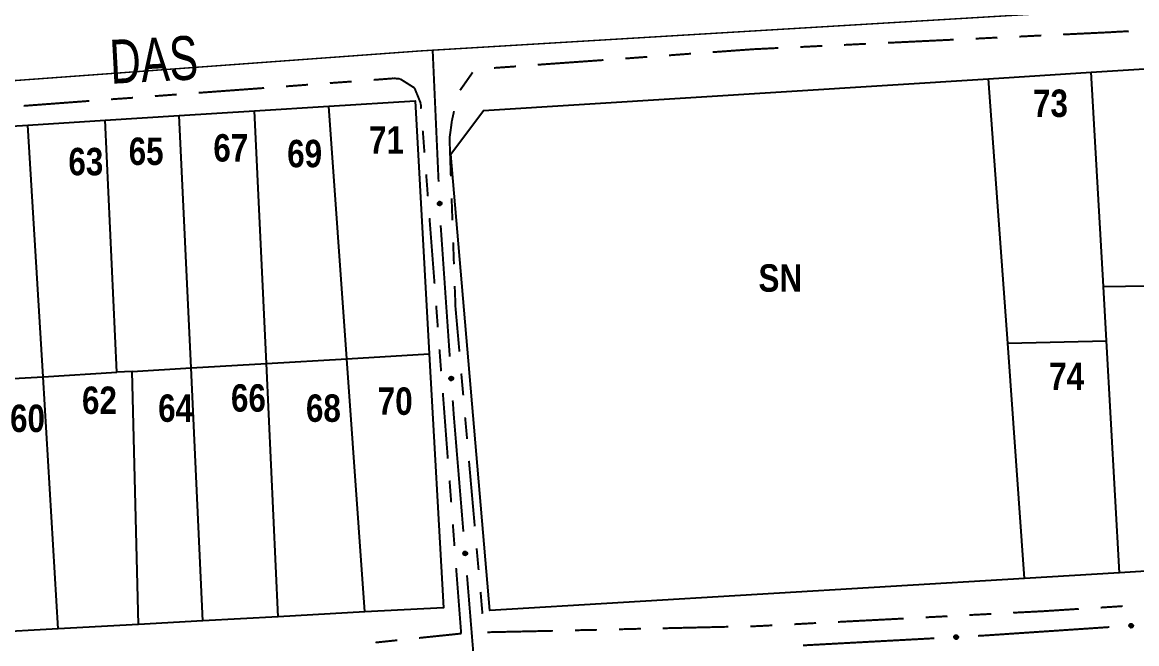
# Model space of a CAD drawing. Extents: x 204834 to 208707, y 4853033 to 4855981.
# Drawn here: x 205599.6 to 205701.3, y 4855015.9 to 4855072.6 of the extents above; entities that cross this region are included whole.
import ezdxf
from ezdxf.enums import TextEntityAlignment as Align

# ---------------------------------------------------------------- set-up
doc = ezdxf.new("R2010")
doc.units = 0
doc.header["$LTSCALE"] = 1.5
doc.header["$MEASUREMENT"] = 0
doc.linetypes.add('PHANTOMX2', pattern=[5, 2.5, -0.5, 0.5, -0.5, 0.5, -0.5])
for name, color, linetype in [('CD-MALHA-LOTES', 40, 'CONTINUOUS'), ('LM-LIM-SETOR-FISCAL', 7, 'CONTINUOUS'), ('RU-QUADRAS', 6, 'CONTINUOUS'), ('SV-EIXO-RUA-N-PAV', 6, 'CONTINUOUS'), ('SV-RUA-NAO-PAV-S-GUIA-C-GUIA', 7, 'PHANTOMX2'), ('SV-TXT-RUA-N-PAV-S-GUIA-C-GUIA', 7, 'CONTINUOUS'), ('Th_NmrPort', 7, 'CONTINUOUS')]:
    doc.layers.add(name, color=color, linetype=linetype)
doc.styles.add('3188-25-2D_TXTB$0$ARIAL', font='ARIAL.TTF')
doc.styles.get("Standard").update_dxf_attribs({"font": 'swisscbo.ttf'})
doc.linetypes.add('Limite', pattern='A,20,-3,[130,ltypeshp.shx,S=6.35,R=0,X=0,Y=0],-3,20', length=46)

msp = doc.modelspace()

# ---------------------------------------------------------------- linework, layer by layer
at = {"layer": 'CD-MALHA-LOTES', "linetype": 'Continuous', "flags": 128}
for points in [[(205697.13, 4855068.06), (205708.75, 4855068.79)], [(205687.76, 4855067.47), (205697.13, 4855068.06)], [(205698.23, 4855048.5), (205697.13, 4855068.06)], [(205638.71, 4855060.58), (205641.7, 4855064.56), (205687.76, 4855067.47)], [(205689.5, 4855043.36), (205687.76, 4855067.47)], [(205627.57, 4855064.96), (205635.45, 4855065.45)], [(205635.45, 4855065.45), (205636.73, 4855042.37)], [(205613.92, 4855064.1), (205620.8, 4855064.53)], [(205620.8, 4855064.53), (205627.57, 4855064.96)], [(205621.88, 4855041.5), (205620.8, 4855064.53)], [(205629.21, 4855041.93), (205627.57, 4855064.96)], [(205600.13, 4855063.24), (205607.17, 4855063.68)], [(205607.17, 4855063.68), (205613.92, 4855064.1)], [(205608.23, 4855040.69), (205607.17, 4855063.68)], [(205615.01, 4855041.09), (205613.92, 4855064.1)], [(205593.58, 4855062.83), (205600.13, 4855063.24)], [(205601.51, 4855040.29), (205600.13, 4855063.24)], [(205642.27, 4855018.95), (205638.71, 4855060.58)], [(205698.23, 4855048.5), (205708.35, 4855048.67)], [(205698.51, 4855043.55), (205698.23, 4855048.5)], [(205689.5, 4855043.36), (205698.51, 4855043.55)], [(205691.04, 4855021.89), (205689.5, 4855043.36)], [(205699.7, 4855022.41), (205698.51, 4855043.55)], [(205629.21, 4855041.93), (205636.73, 4855042.37)], [(205636.73, 4855042.37), (205638.03, 4855019.22)], [(205609.65, 4855040.77), (205615.01, 4855041.09)], [(205615.01, 4855041.09), (205621.88, 4855041.5)], [(205616.09, 4855018.01), (205615.01, 4855041.09)], [(205621.88, 4855041.5), (205629.21, 4855041.93)], [(205622.97, 4855018.39), (205621.88, 4855041.5)], [(205630.85, 4855018.83), (205629.21, 4855041.93)], [(205594.95, 4855039.91), (205601.51, 4855040.29)], [(205601.51, 4855040.29), (205608.23, 4855040.69)], [(205602.89, 4855017.28), (205601.51, 4855040.29)], [(205609.65, 4855040.77), (205608.23, 4855040.69)], [(205610.21, 4855017.69), (205609.65, 4855040.77)], [(205708.96, 4855022.97), (205699.7, 4855022.41)], [(205691.04, 4855021.89), (205642.27, 4855018.95)], [(205699.7, 4855022.41), (205691.04, 4855021.89)], [(205630.85, 4855018.83), (205622.97, 4855018.39)], [(205638.03, 4855019.22), (205630.85, 4855018.83)], [(205610.21, 4855017.69), (205602.89, 4855017.28)], [(205616.09, 4855018.01), (205610.21, 4855017.69)], [(205622.97, 4855018.39), (205616.09, 4855018.01)], [(205602.89, 4855017.28), (205596.32, 4855016.92)]]:
    msp.add_lwpolyline(points, dxfattribs=at)
at = {"layer": 'LM-LIM-SETOR-FISCAL', "linetype": 'Limite', "ltscale": 0.1, "const_width": 0.13, "flags": 128}
msp.add_lwpolyline([(208132.13, 4853213.19), (208114.89, 4853209.76), (208079.6, 4853197.34), (208051.55, 4853180.72), (208025.58, 4853147.48), (208008.96, 4853121.51), (207990.27, 4853095.54), (207977.18, 4853074.27), (207977.18, 4853074.27), (207977.25, 4853074.22), (207977.18, 4853074.27), (207956.1, 4853085.93), (207945.82, 4853090.68), (207936.07, 4853099.64), (207925.79, 4853113.08), (207912.87, 4853122.04), (207901.27, 4853129.42), (207885.99, 4853134.43), (207866.22, 4853130.48), (207857.06, 4853117.3), (207855.74, 4853109.65), (207854.29, 4853104.12), (207849.81, 4853098.58), (207843.48, 4853094.63), (207832.35, 4853091.47), (207826.81, 4853088.04), (207822.46, 4853090.02), (207820.49, 4853094.5), (207817.85, 4853098.72), (207811.26, 4853102.27), (207805.07, 4853103.59), (207799.14, 4853104.38), (207790.7, 4853104.38), (207787.01, 4853100.03), (207786.62, 4853093.31), (207788.2, 4853087.12), (207790.57, 4853079.61), (207790.97, 4853071.24), (207790.84, 4853064.52), (207788.33, 4853057.66), (207782.8, 4853050.28), (207778.71, 4853047.25), (207773.44, 4853045.67), (207762.04, 4853043.3), (207754.13, 4853041.45), (207747.15, 4853035.92), (207736.87, 4853033.41), (207724.88, 4853033.81), (207719.34, 4853036.97), (207718.29, 4853046.46), (207718.15, 4853057.73), (207718.02, 4853064.06), (207716.7, 4853070.78), (207713.41, 4853075.39), (207708.27, 4853076.71), (207703.66, 4853075.26), (207699.7, 4853071.57), (207695.82, 4853066.3), (207691.07, 4853063.26), (207679.08, 4853063.26), (207668.54, 4853066.43), (207663.92, 4853071.17), (207660.23, 4853076.31), (207656.54, 4853081.71), (207653.12, 4853086.99), (207651.8, 4853094.76), (207650.35, 4853101.35), (207645.47, 4853108.07), (207638.75, 4853112.42), (207633.48, 4853114.13), (207625.51, 4853116.05), (207616.55, 4853118.55), (207607.72, 4853121.45), (207599.15, 4853123.03), (207589.26, 4853124.48), (207579.64, 4853122.9), (207567.98, 4853122.5), (207563.63, 4853123.29), (207559.41, 4853125.53), (207549.66, 4853131.07), (207540.31, 4853134.1), (207534.9, 4853135.16), (207526.34, 4853135.42), (207517.37, 4853134.63), (207509.86, 4853132.26), (207501.03, 4853132.12), (207496.16, 4853134.1), (207489.44, 4853138.19), (207485.09, 4853140.95), (207483.24, 4853145.3), (207433.38, 4853135.75), (207434.67, 4853127.72), (207426.82, 4853124.81), (207415.73, 4853122.98), (207396.77, 4853120.95), (207392.49, 4853119.11), (207387.47, 4853118.39), (207381.3, 4853117.24), (207376.56, 4853116.38), (207369.1, 4853115.23), (207357.97, 4853112.75), (207344.5, 4853111.15), (207333.42, 4853111.36), (207328.77, 4853111.37), (207320.7, 4853109.57), (207319.42, 4853105.86), (207317.92, 4853104.36), (207313.42, 4853103), (207306.84, 4853102), (207303.18, 4853099.75), (207300.74, 4853099.94), (207297.24, 4853101.27), (207294.36, 4853102.41), (207290.13, 4853102.41), (207285.91, 4853101.58), (207283.75, 4853100.66), (207281.89, 4853098.7), (207278.14, 4853097.67), (207267.11, 4853095.09), (207250.59, 4853091.4), (207242.24, 4853089.87), (207232.02, 4853089.01), (207225.74, 4853087.76), (207218.42, 4853086.81), (207208.78, 4853084.88), (207201.06, 4853083.36), (207192.55, 4853081.52), (207188.75, 4853080.47), (207183.81, 4853079.34), (207181.54, 4853078.81), (207178.97, 4853078.21), (207175.42, 4853077.24), (207161.51, 4853073.61), (207134.62, 4853067.5), (207121.18, 4853063.43), (207109.77, 4853060.98), (207083.02, 4853055.24), (207071.92, 4853053.66), (207063.04, 4853052.2), (207057.57, 4853051.22), (207048.59, 4853049.32), (207041.5, 4853047.9), (207028.02, 4853045.07), (207018.95, 4853043.22), (207009.04, 4853041.02), (207007.25, 4853052.87), (207006.42, 4853057.28), (207004.98, 4853065.92), (207003.06, 4853076.97), (207001.71, 4853082.51), (207000.15, 4853089.03), (206998.25, 4853095.75), (206995.98, 4853101.99), (206993.74, 4853107.81), (206987.39, 4853105.57), (206977.81, 4853100.47), (206967.6, 4853097.61), (206962.59, 4853093.58), (206958.92, 4853089.46), (206955.6, 4853082.5), (206950.01, 4853078.17), (206943.28, 4853074.5), (206936.66, 4853071.45), (206932.61, 4853069.6), (206929.01, 4853068.36), (206924.61, 4853067.87), (206920.58, 4853068.19), (206915.12, 4853068.72), (206902.95, 4853070.8), (206891.38, 4853067.85), (206880.4, 4853065.73), (206872.64, 4853064.04), (206858.24, 4853060.22), (206847.8, 4853057.54), (206840.17, 4853055.43), (206828.46, 4853052.32), (206822.53, 4853050.63), (206811.52, 4853047.66), (206803.01, 4853045.24), (206783.97, 4853039.27), (206779.35, 4853035.22), (206768.83, 4853039.64), (206726.11, 4853063.48), (206713.2, 4853068.45), (206676.44, 4853090.31), (206672.42, 4853095.9), (206668.43, 4853097.71), (206665.78, 4853098.35), (206614.27, 4853094.76), (206560.2, 4853092.06), (206527.07, 4853088.1), (206526.63, 4853090.28), (206436.89, 4853085.62), (206403.59, 4853083.9), (206378.69, 4853082.54), (206306.59, 4853077.18), (206281.43, 4853073.09), (206250.76, 4853068.13), (206249.32, 4853067.81), (206241.73, 4853106.06), (206174.74, 4853099.25), (206115.25, 4853096.39), (206097.24, 4853093.29), (206088.22, 4853093.5), (206047.56, 4853092.24), (205987.11, 4853086.63), (205973.22, 4853086.23), (205954.27, 4853084.91), (205875.14, 4853081.42), (205864.61, 4853080.53), (205796.33, 4853076.78), (205791.35, 4853076.88), (205760.46, 4853075.4), (205708.12, 4853073.2), (205697.96, 4853072.98), (205694.02, 4853072.84), (205648.48, 4853073.83), (205657.67, 4853139.89), (205663.09, 4853176.52), (205673.5, 4853240.08), (205679.81, 4853273), (205682.39, 4853291.1), (205686.45, 4853319.25), (205690.23, 4853344.16), (205693.06, 4853366.18), (205695.8, 4853385.06), (205698.77, 4853405.47), (205701.84, 4853427.15), (205703.38, 4853440.04), (205705.6, 4853461.25), (205707.13, 4853485.05), (205708.09, 4853504.93), (205707.25, 4853529.87), (205706.63, 4853547.82), (205704.33, 4853573.07), (205701.82, 4853593.22), (205697.65, 4853618.26), (205692.43, 4853645.81), (205685.96, 4853670.23), (205679.7, 4853691.73), (205670, 4853719.35), (205658.78, 4853745.51), (205610.54, 4853829.65), (205562.78, 4853902.04), (205476.94, 4854024.43), (205418.69, 4854109.18), (205356.81, 4854200.14), (205285.27, 4854304.56), (205232.63, 4854379.82), (205148.32, 4854500.33), (205059.6, 4854625.34), (204995.99, 4854716.47), (204934.98, 4854801.22), (204887.55, 4854871.19), (204871.08, 4854893.76), (204835.64, 4854946.28), (204834.25, 4854948.2), (204845.64, 4854959.83), (204876.75, 4854964.71), (204914.35, 4854970.84), (204996.87, 4854983.31), (205090.66, 4854997.71), (205105.98, 4854999.94), (205187.94, 4855012.05), (205245.94, 4855021.11), (205272.68, 4855025.85), (205289.82, 4855028.52), (205353.63, 4855038.1), (205379.87, 4855044.32), (205380.17, 4855053.59), (205399.55, 4855054.95), (205426.54, 4855056.03), (205437.99, 4855056.62), (205499.63, 4855060.67), (205539.31, 4855063.19), (205567.09, 4855064.98), (205582.41, 4855066.09), (205635.91, 4855070), (205692.95, 4855073.42), (205739.37, 4855076.32), (205755.85, 4855076.88), (205779.09, 4855078.91), (205796.39, 4855080.33), (205832.27, 4855082.2), (205855.36, 4855083.58), (205884.96, 4855084.97), (205904.85, 4855085.43), (205945.85, 4855088.06), (205975.45, 4855089.94), (205990.04, 4855090.61), (206010.45, 4855091.62), (206021.42, 4855091.93), (206022.38, 4855094.63), (206023.19, 4855099.07), (206023.73, 4855105.32), (206023.73, 4855114.57), (206023.61, 4855122.77), (206023.73, 4855128.91), (206023.31, 4855148.74), (206059.09, 4855155.08), (206090.43, 4855139.24), (206138.56, 4855111.07), (206178.75, 4855088.19), (206206.79, 4855072.52), (206222.46, 4855062.86), (206230.38, 4855057.64), (206237.19, 4855052.51), (206245.02, 4855046.96), (206277.61, 4855028.92), (206315.11, 4855009.06), (206322.43, 4855004.94), (206334.61, 4854998.15), (206344.05, 4854991.94), (206370.01, 4854978.16), (206377.13, 4854974.52), (206383.62, 4854970.88), (206391.86, 4854965.97), (206400.96, 4854960.99), (206409.67, 4854956.24), (206418.06, 4854951.81), (206428.03, 4854946.58), (206436.74, 4854941.99), (206446.39, 4854936.45), (206454.94, 4854931.86), (206463.33, 4854927.27), (206473.94, 4854921.41), (206483.44, 4854916.66), (206493.49, 4854911.28), (206502.2, 4854906.53), (206509.16, 4854902.73), (206517.55, 4854899.17), (206528.48, 4854896), (206549.69, 4854889.67), (206564.41, 4854883.97), (206567.2, 4854879.08), (206570.83, 4854883.26), (206576.05, 4854891.17), (206582.86, 4854902.57), (206588.24, 4854910.17), (206594.1, 4854919.67), (206601.38, 4854929.09), (206611.99, 4854937.95), (206625.76, 4854949.98), (206640.32, 4854965.18), (206646.34, 4854973.73), (206650.93, 4854980.7), (206656.31, 4854989.4), (206659.8, 4854993.84), (206666.37, 4855000.56), (206674.91, 4855008.32), (206682.51, 4855016.24), (206687.1, 4855021.3), (206689.8, 4855026.21), (206695.97, 4855035.87), (206702.46, 4855046.95), (206709.74, 4855060.01), (206715.44, 4855068.88), (206721.77, 4855075.21), (206727.79, 4855082.65), (206732.22, 4855088.66), (206736.5, 4855097.05), (206739.58, 4855106.79), (206740.85, 4855116.29), (206741.17, 4855125.63), (206741.64, 4855134.02), (206741.17, 4855142.09), (206742.12, 4855150.72), (206742.75, 4855160.06), (206742.43, 4855173.36), (206743.07, 4855183.81), (206745.76, 4855192.36), (206748.45, 4855197.74), (206758.11, 4855205.5), (206768.24, 4855208.82), (206775.2, 4855210.56), (206778.84, 4855212.3), (206783.44, 4855216.26), (206786.6, 4855221.64), (206789.29, 4855225.29), (206792.14, 4855229.4), (206795.63, 4855232.73), (206801.01, 4855234.47), (206808.45, 4855236.21), (206816.52, 4855237.63), (206822.22, 4855240.17), (206827.6, 4855242.54), (206831.4, 4855244.28), (206836.63, 4855244.44), (206839.95, 4855243.97), (206842.19, 4855243.65), (206845.62, 4855240.46), (206849.62, 4855235.99), (206854.58, 4855232.12), (206859.64, 4855229.78), (206864.76, 4855227.39), (206870.2, 4855225.04), (206874.73, 4855222.3), (206878.92, 4855219.29), (206882.98, 4855215.83), (206887.98, 4855212.7), (206893.95, 4855209.85), (206900.29, 4855207.85), (206907.15, 4855206.19), (206913.73, 4855205.04), (206920.81, 4855203.6), (206927.56, 4855201.94), (206933.6, 4855200.48), (206939.89, 4855199.17), (206945.67, 4855197.5), (206951.88, 4855196.77), (206955.65, 4855197.17), (206957.31, 4855197.34), (206961.86, 4855199.66), (206966.53, 4855198.43), (206972.05, 4855197.76), (206977.41, 4855196.39), (206983.23, 4855195.87), (206988.52, 4855195.58), (206994.38, 4855194.99), (206999.44, 4855194.4), (207005.61, 4855193.62), (207012.36, 4855193.6), (207017.57, 4855195.37), (207023.03, 4855199.41), (207027.73, 4855202.05), (207032.27, 4855204.91), (207036.83, 4855207.98), (207041.71, 4855210.66), (207047.65, 4855212.46), (207053.63, 4855214.05), (207060.03, 4855216.42), (207065.62, 4855219.18), (207071.3, 4855222.28), (207076, 4855226.44), (207079.82, 4855231.03), (207081.1, 4855236.76), (207082.6, 4855241.31), (207088.02, 4855243.94), (207090.58, 4855249.59), (207089.81, 4855256.18), (207088.3, 4855261.39), (207091.68, 4855264.78), (207096.44, 4855266.15), (207101.11, 4855269.63), (207105.02, 4855274.18), (207109.74, 4855275.56), (207115.56, 4855275.11), (207120.83, 4855274.22), (207125.84, 4855273.37), (207131.74, 4855271.63), (207137.13, 4855270.1), (207140.28, 4855270.08), (207149.52, 4855272.92), (207159.75, 4855279.15), (207168.21, 4855287.16), (207178.44, 4855293.84), (207190.46, 4855299.18), (207198.91, 4855306.29), (207210.48, 4855312.52), (207226.05, 4855320.31), (207238.96, 4855331.88), (207248.75, 4855350.57), (207250.97, 4855379.94), (207256.76, 4855404.86), (207263.43, 4855423.99), (207271.89, 4855446.69), (207282.57, 4855472.94), (207294.81, 4855494.97), (207326.84, 4855524.34), (207365.56, 4855558.16), (207387.07, 4855586.87), (207407.16, 4855615.16), (207422.96, 4855638.92), (207434.53, 4855666.07), (207438.09, 4855689.65), (207436.31, 4855734.15), (207437.65, 4855776.65), (207435.87, 4855804.68), (207437.2, 4855838.5), (207442.99, 4855862.09), (207450.11, 4855888.79), (207460.34, 4855908.81), (207484.89, 4855935.84), (207514.89, 4855951.47), (207555.87, 4855955.7), (207618.39, 4855944.29), (207657.68, 4855935.84), (207679.23, 4855930.77), (207701.08, 4855927.5), (207727.34, 4855933.29), (207757.59, 4855943.08), (207797.2, 4855948.42), (207840.36, 4855943.52), (207880.86, 4855931.06), (207908.47, 4855922.08), (207928.08, 4855916.75), (207978.98, 4855907.33), (207988.92, 4855905.77), (208022.36, 4855902.14), (208058.85, 4855901.25), (208090, 4855903.03), (208114.96, 4855908.68), (208130.68, 4855913.81), (208161.85, 4855928.41), (208188.89, 4855948.62), (208218.29, 4855981.06), (208246.45, 4855971.34), (208278.32, 4855947.49), (208315.9, 4855902.87), (208367.57, 4855812.45), (208407.49, 4855740.82), (208443.9, 4855682.11), (208501.44, 4855564.09), (208520.23, 4855513.59), (208554.28, 4855420.83), (208582.46, 4855346.85), (208608.3, 4855254.08), (208634.13, 4855164.83), (208662.31, 4855069.71), (208689.32, 4854981.64), (208696.37, 4854928.8), (208702.51, 4854871.1), (208702.64, 4854844.17), (208698.6, 4854815.34), (208685.17, 4854772.09), (208669.12, 4854736.78), (208666.53, 4854731.08), (208618.81, 4854675.16), (208569.26, 4854639.06), (208558.41, 4854631.16), (208530.44, 4854622.7), (208494.29, 4854611.78), (208442.09, 4854593.13), (208386.91, 4854561.82), (208367.53, 4854543.92), (208320.55, 4854507.76), (208301.91, 4854481.66), (208287, 4854448.85), (208272.08, 4854390.69), (208264.63, 4854342.97), (208264.41, 4854341.07), (208259.41, 4854296.74), (208259.41, 4854241.19), (208259.41, 4854191.98), (208256.43, 4854122.63), (208248.97, 4854065.96), (208232.56, 4854015.63), (208216.16, 4853966.42), (208198.26, 4853911.24), (208184.84, 4853872.46), (208177.39, 4853828.47), (208173.66, 4853792.31), (208166.95, 4853749.8), (208162.4, 4853719.3), (208164.42, 4853685.56), (208172.06, 4853630.34), (208197.55, 4853545.38), (208223.89, 4853510.55), (208245.13, 4853460.42), (208259.57, 4853406.68), (208260.42, 4853403.5), (208260.52, 4853398.64), (208261.27, 4853362.72), (208252.77, 4853293.05), (208222.19, 4853252.27), (208166.97, 4853226.79)], close=True, dxfattribs=at)
at = {"layer": 'RU-QUADRAS', "linetype": 'Continuous'}
for points in [[(205708.96, 4855022.97), (205699.7, 4855022.41), (205691.04, 4855021.89), (205642.27, 4855018.95), (205638.71, 4855060.58), (205638.71, 4855060.58), (205641.7, 4855064.56), (205687.76, 4855067.47), (205697.13, 4855068.06), (205708.75, 4855068.79)], [(205593.58, 4855062.83), (205600.13, 4855063.24), (205607.17, 4855063.68), (205613.92, 4855064.1), (205620.8, 4855064.53), (205627.57, 4855064.96), (205635.45, 4855065.45), (205636.73, 4855042.37), (205638.03, 4855019.22), (205630.85, 4855018.83), (205622.97, 4855018.39), (205616.09, 4855018.01), (205610.21, 4855017.69), (205602.89, 4855017.28), (205596.32, 4855016.92)]]:
    msp.add_lwpolyline(points, dxfattribs=at)
at = {"layer": 'SV-EIXO-RUA-N-PAV', "const_width": 0.18}
for points in [[(205637.05, 4855070.07), (205637.59, 4855058.08)], [(205637.78, 4855054.09), (205638.61, 4855042.11)], [(205638.88, 4855038.12), (205638.95, 4855037.13)], [(205638.95, 4855037.13), (205638.96, 4855036.95)], [(205638.96, 4855036.95), (205639.85, 4855026.16)], [(205640.18, 4855022.18), (205640.75, 4855015.2)], [(205686.8, 4855016.65), (205687.35, 4855016.68)], [(205687.35, 4855016.68), (205698.77, 4855017.45)], [(205670.82, 4855015.78), (205682.8, 4855016.43)]]:
    msp.add_lwpolyline(points, dxfattribs=at)
at = {"layer": 'SV-EIXO-RUA-N-PAV'}
for points in [[(205637.78, 4855056.23), (205637.82, 4855056.2), (205637.85, 4855056.16), (205637.86, 4855056.13), (205637.86, 4855056.09), (205637.86, 4855056.06), (205637.85, 4855056.02), (205637.83, 4855055.99), (205637.8, 4855055.95), (205637.76, 4855055.93), (205637.73, 4855055.91), (205637.69, 4855055.91), (205637.66, 4855055.91), (205637.62, 4855055.92), (205637.58, 4855055.94), (205637.55, 4855055.97), (205637.52, 4855056.01), (205637.51, 4855056.04), (205637.51, 4855056.08), (205637.51, 4855056.11), (205637.52, 4855056.15), (205637.54, 4855056.19), (205637.57, 4855056.22), (205637.61, 4855056.25), (205637.64, 4855056.26), (205637.68, 4855056.26), (205637.71, 4855056.26), (205637.75, 4855056.25), (205637.78, 4855056.23)], [(205638.84, 4855040.27), (205638.88, 4855040.24), (205638.91, 4855040.2), (205638.92, 4855040.17), (205638.92, 4855040.13), (205638.92, 4855040.1), (205638.91, 4855040.06), (205638.9, 4855040.03), (205638.86, 4855039.99), (205638.83, 4855039.96), (205638.79, 4855039.95), (205638.76, 4855039.94), (205638.72, 4855039.94), (205638.69, 4855039.95), (205638.65, 4855039.97), (205638.61, 4855040.01), (205638.59, 4855040.04), (205638.58, 4855040.07), (205638.57, 4855040.11), (205638.57, 4855040.15), (205638.58, 4855040.18), (205638.6, 4855040.22), (205638.63, 4855040.25), (205638.66, 4855040.28), (205638.7, 4855040.29), (205638.73, 4855040.3), (205638.77, 4855040.3), (205638.8, 4855040.29), (205638.84, 4855040.27)], [(205640.11, 4855024.32), (205640.15, 4855024.29), (205640.18, 4855024.26), (205640.19, 4855024.22), (205640.19, 4855024.19), (205640.19, 4855024.15), (205640.19, 4855024.12), (205640.17, 4855024.08), (205640.14, 4855024.04), (205640.1, 4855024.02), (205640.07, 4855024), (205640.03, 4855023.99), (205640, 4855024), (205639.96, 4855024), (205639.92, 4855024.02), (205639.89, 4855024.05), (205639.86, 4855024.09), (205639.85, 4855024.12), (205639.84, 4855024.16), (205639.84, 4855024.19), (205639.85, 4855024.23), (205639.87, 4855024.27), (205639.9, 4855024.3), (205639.93, 4855024.33), (205639.97, 4855024.34), (205640, 4855024.35), (205640.04, 4855024.35), (205640.07, 4855024.34), (205640.11, 4855024.32)], [(205700.62, 4855017.68), (205700.65, 4855017.72), (205700.68, 4855017.74), (205700.72, 4855017.76), (205700.75, 4855017.76), (205700.79, 4855017.76), (205700.82, 4855017.75), (205700.86, 4855017.73), (205700.9, 4855017.7), (205700.92, 4855017.67), (205700.94, 4855017.63), (205700.94, 4855017.6), (205700.94, 4855017.56), (205700.93, 4855017.53), (205700.91, 4855017.49), (205700.88, 4855017.45), (205700.84, 4855017.43), (205700.81, 4855017.41), (205700.78, 4855017.41), (205700.74, 4855017.41), (205700.7, 4855017.42), (205700.67, 4855017.44), (205700.63, 4855017.47), (205700.61, 4855017.5), (205700.59, 4855017.54), (205700.59, 4855017.57), (205700.59, 4855017.61), (205700.6, 4855017.64), (205700.62, 4855017.68)], [(205684.65, 4855016.64), (205684.68, 4855016.68), (205684.72, 4855016.71), (205684.75, 4855016.72), (205684.79, 4855016.72), (205684.82, 4855016.72), (205684.86, 4855016.71), (205684.9, 4855016.69), (205684.93, 4855016.66), (205684.96, 4855016.62), (205684.97, 4855016.59), (205684.98, 4855016.55), (205684.97, 4855016.52), (205684.96, 4855016.48), (205684.94, 4855016.45), (205684.91, 4855016.41), (205684.88, 4855016.38), (205684.84, 4855016.37), (205684.81, 4855016.37), (205684.77, 4855016.37), (205684.74, 4855016.38), (205684.7, 4855016.4), (205684.66, 4855016.43), (205684.64, 4855016.47), (205684.63, 4855016.5), (205684.62, 4855016.53), (205684.62, 4855016.57), (205684.63, 4855016.61), (205684.65, 4855016.64)]]:
    msp.add_lwpolyline(points, close=True, dxfattribs=at)
for points in [[(205637.51, 4855056.11), (205637.52, 4855056.01)], [(205637.52, 4855056.15), (205637.55, 4855055.97)], [(205637.52, 4855056.13), (205637.54, 4855056)], [(205637.53, 4855056.16), (205637.57, 4855055.96)], [(205637.54, 4855056.19), (205637.58, 4855055.94)], [(205637.56, 4855056.2), (205637.6, 4855055.93)], [(205637.57, 4855056.22), (205637.62, 4855055.92)], [(205637.59, 4855056.23), (205637.64, 4855055.92)], [(205637.61, 4855056.25), (205637.66, 4855055.91)], [(205637.62, 4855056.25), (205637.67, 4855055.91)], [(205637.64, 4855056.26), (205637.69, 4855055.91)], [(205637.66, 4855056.26), (205637.71, 4855055.91)], [(205637.68, 4855056.26), (205637.73, 4855055.91)], [(205637.7, 4855056.26), (205637.75, 4855055.92)], [(205637.71, 4855056.26), (205637.76, 4855055.93)], [(205637.73, 4855056.25), (205637.78, 4855055.94)], [(205637.75, 4855056.25), (205637.8, 4855055.95)], [(205637.76, 4855056.24), (205637.81, 4855055.97)], [(205637.78, 4855056.23), (205637.83, 4855055.99)], [(205637.8, 4855056.21), (205637.84, 4855056.01)], [(205637.82, 4855056.2), (205637.85, 4855056.02)], [(205637.84, 4855056.18), (205637.85, 4855056.05)], [(205637.85, 4855056.16), (205637.86, 4855056.06)], [(205638.57, 4855040.15), (205638.59, 4855040.04)], [(205638.58, 4855040.18), (205638.61, 4855040.01)], [(205638.58, 4855040.16), (205638.6, 4855040.03)], [(205638.59, 4855040.19), (205638.63, 4855040)], [(205638.6, 4855040.22), (205638.65, 4855039.97)], [(205638.62, 4855040.23), (205638.67, 4855039.97)], [(205638.63, 4855040.25), (205638.69, 4855039.95)], [(205638.65, 4855040.26), (205638.7, 4855039.95)], [(205638.66, 4855040.28), (205638.72, 4855039.94)], [(205638.68, 4855040.28), (205638.74, 4855039.95)], [(205638.7, 4855040.29), (205638.76, 4855039.94)], [(205638.72, 4855040.29), (205638.77, 4855039.95)], [(205638.73, 4855040.3), (205638.79, 4855039.95)], [(205638.75, 4855040.29), (205638.81, 4855039.96)], [(205638.77, 4855040.3), (205638.83, 4855039.96)], [(205638.79, 4855040.29), (205638.85, 4855039.98)], [(205638.8, 4855040.29), (205638.86, 4855039.99)], [(205638.82, 4855040.28), (205638.88, 4855040.01)], [(205638.84, 4855040.27), (205638.9, 4855040.03)], [(205638.86, 4855040.25), (205638.9, 4855040.05)], [(205638.88, 4855040.24), (205638.91, 4855040.06)], [(205638.89, 4855040.22), (205638.92, 4855040.09)], [(205638.91, 4855040.2), (205638.92, 4855040.1)], [(205639.84, 4855024.19), (205639.86, 4855024.09)], [(205639.85, 4855024.23), (205639.89, 4855024.05)], [(205639.85, 4855024.21), (205639.87, 4855024.08)], [(205639.86, 4855024.24), (205639.9, 4855024.05)], [(205639.87, 4855024.27), (205639.92, 4855024.02)], [(205639.89, 4855024.28), (205639.94, 4855024.02)], [(205639.9, 4855024.3), (205639.96, 4855024)], [(205639.92, 4855024.31), (205639.98, 4855024)], [(205639.93, 4855024.33), (205640, 4855024)], [(205639.95, 4855024.33), (205640.01, 4855024)], [(205639.97, 4855024.34), (205640.03, 4855023.99)], [(205639.99, 4855024.34), (205640.05, 4855024)], [(205640, 4855024.35), (205640.07, 4855024)], [(205640.02, 4855024.34), (205640.08, 4855024.01)], [(205640.04, 4855024.35), (205640.1, 4855024.02)], [(205640.06, 4855024.34), (205640.12, 4855024.03)], [(205640.07, 4855024.34), (205640.14, 4855024.04)], [(205640.09, 4855024.33), (205640.15, 4855024.06)], [(205640.11, 4855024.32), (205640.17, 4855024.08)], [(205640.13, 4855024.3), (205640.18, 4855024.1)], [(205640.15, 4855024.29), (205640.19, 4855024.12)], [(205640.17, 4855024.27), (205640.19, 4855024.14)], [(205640.18, 4855024.26), (205640.19, 4855024.15)], [(205700.6, 4855017.64), (205700.9, 4855017.7)], [(205700.6, 4855017.63), (205700.9, 4855017.68)], [(205700.61, 4855017.66), (205700.88, 4855017.72)], [(205700.62, 4855017.68), (205700.86, 4855017.73)], [(205700.63, 4855017.7), (205700.83, 4855017.74)], [(205700.65, 4855017.72), (205700.82, 4855017.75)], [(205700.67, 4855017.73), (205700.8, 4855017.75)], [(205700.68, 4855017.74), (205700.79, 4855017.76)], [(205684.63, 4855016.61), (205684.93, 4855016.66)], [(205684.64, 4855016.62), (205684.91, 4855016.67)], [(205684.65, 4855016.64), (205684.9, 4855016.69)], [(205684.67, 4855016.66), (205684.87, 4855016.7)], [(205684.68, 4855016.68), (205684.86, 4855016.71)], [(205684.7, 4855016.69), (205684.83, 4855016.71)], [(205684.72, 4855016.71), (205684.82, 4855016.72)], [(205700.59, 4855017.61), (205700.92, 4855017.67)], [(205700.59, 4855017.59), (205700.92, 4855017.65)], [(205700.59, 4855017.57), (205700.94, 4855017.63)], [(205700.59, 4855017.56), (205700.94, 4855017.61)], [(205700.59, 4855017.54), (205700.94, 4855017.6)], [(205700.6, 4855017.52), (205700.94, 4855017.58)], [(205700.61, 4855017.5), (205700.94, 4855017.56)], [(205700.62, 4855017.49), (205700.93, 4855017.54)], [(205700.63, 4855017.47), (205700.93, 4855017.53)], [(205700.65, 4855017.46), (205700.92, 4855017.51)], [(205700.67, 4855017.44), (205700.91, 4855017.49)], [(205700.69, 4855017.43), (205700.89, 4855017.47)], [(205700.7, 4855017.42), (205700.88, 4855017.45)], [(205700.73, 4855017.42), (205700.86, 4855017.44)], [(205700.74, 4855017.41), (205700.84, 4855017.43)], [(205684.62, 4855016.57), (205684.96, 4855016.62)], [(205684.62, 4855016.53), (205684.97, 4855016.59)], [(205684.63, 4855016.59), (205684.94, 4855016.64)], [(205684.63, 4855016.55), (205684.96, 4855016.61)], [(205684.63, 4855016.52), (205684.97, 4855016.57)], [(205684.63, 4855016.5), (205684.98, 4855016.55)], [(205684.64, 4855016.48), (205684.97, 4855016.54)], [(205684.64, 4855016.47), (205684.97, 4855016.52)], [(205684.65, 4855016.45), (205684.96, 4855016.5)], [(205684.66, 4855016.43), (205684.96, 4855016.48)], [(205684.68, 4855016.42), (205684.95, 4855016.46)], [(205684.7, 4855016.4), (205684.94, 4855016.45)], [(205684.72, 4855016.39), (205684.92, 4855016.43)], [(205684.74, 4855016.38), (205684.91, 4855016.41)], [(205684.76, 4855016.38), (205684.89, 4855016.4)], [(205684.77, 4855016.37), (205684.88, 4855016.38)]]:
    msp.add_lwpolyline(points, dxfattribs=at)
at = {"layer": 'SV-RUA-NAO-PAV-S-GUIA-C-GUIA', "const_width": 0.18}
for points in [[(205698.73, 4855071.7), (205694.56, 4855071.5)], [(205699.56, 4855071.75), (205698.73, 4855071.7)], [(205700.55, 4855071.8), (205699.56, 4855071.75)], [(205672.59, 4855070.46), (205670.59, 4855070.36)], [(205676.58, 4855070.65), (205674.58, 4855070.55)], [(205684.57, 4855071.03), (205678.58, 4855070.74)], [(205688.57, 4855071.22), (205686.57, 4855071.12)], [(205692.56, 4855071.41), (205690.57, 4855071.31)], [(205656.62, 4855069.46), (205654.62, 4855069.31)], [(205660.61, 4855069.75), (205658.61, 4855069.6)], [(205666.35, 4855070.16), (205662.6, 4855069.89)], [(205666.59, 4855070.17), (205666.35, 4855070.16)], [(205668.59, 4855070.27), (205666.59, 4855070.17)], [(205644.65, 4855068.59), (205642.65, 4855068.45)], [(205652.63, 4855069.17), (205646.64, 4855068.74)], [(205633.51, 4855067.5), (205631.66, 4855067.36)], [(205633.65, 4855067.49), (205633.51, 4855067.5)], [(205634.08, 4855067.45), (205633.65, 4855067.49)], [(205634.56, 4855067.15), (205634.08, 4855067.45)], [(205640.7, 4855068.05), (205639.55, 4855066.41)], [(205621.68, 4855066.62), (205615.7, 4855066.18)], [(205625.67, 4855066.92), (205623.68, 4855066.77)], [(205629.66, 4855067.21), (205627.67, 4855067.07)], [(205635.4, 4855066.62), (205634.56, 4855067.15)], [(205635.4, 4855066.61), (205635.4, 4855066.62)], [(205635.96, 4855065.23), (205635.4, 4855066.61)], [(205605.73, 4855065.44), (205599.74, 4855064.99)], [(205609.72, 4855065.73), (205607.72, 4855065.59)], [(205613.71, 4855066.03), (205611.71, 4855065.88)], [(205636, 4855064.72), (205635.96, 4855065.23)], [(205639, 4855064.51), (205638.8, 4855063.61)], [(205638.8, 4855063.61), (205638.66, 4855062.54)], [(205636.3, 4855060.73), (205636.15, 4855062.73)], [(205638.66, 4855062.54), (205638.59, 4855062.06)], [(205638.59, 4855062.06), (205638.59, 4855062.06)], [(205638.59, 4855062.06), (205638.71, 4855058.55)], [(205636.61, 4855056.74), (205636.46, 4855058.74)], [(205638.78, 4855056.55), (205638.85, 4855054.55)], [(205637.22, 4855048.77), (205636.76, 4855054.75)], [(205638.92, 4855052.55), (205638.99, 4855050.55)], [(205639.06, 4855048.55), (205639.1, 4855047.56)], [(205639.1, 4855047.56), (205639.13, 4855046.62)], [(205637.52, 4855044.78), (205637.37, 4855046.77)], [(205639.13, 4855046.62), (205639.49, 4855042.57)], [(205637.82, 4855040.79), (205637.67, 4855042.78)], [(205639.66, 4855040.58), (205639.84, 4855038.59)], [(205638.43, 4855032.81), (205637.98, 4855038.8)], [(205640.01, 4855036.59), (205640.19, 4855034.6)], [(205640.36, 4855032.61), (205640.89, 4855026.63)], [(205638.74, 4855028.83), (205638.59, 4855030.82)], [(205639.04, 4855024.84), (205638.89, 4855026.83)], [(205641.06, 4855024.64), (205641.24, 4855022.65)], [(205639.65, 4855016.86), (205639.19, 4855022.84)], [(205641.42, 4855020.66), (205641.59, 4855018.66)], [(205686.01, 4855018.55), (205688, 4855018.65)], [(205690, 4855018.76), (205692, 4855018.86)], [(205692, 4855018.86), (205692.76, 4855018.9)], [(205692.76, 4855018.9), (205695.99, 4855019.11)], [(205697.99, 4855019.23), (205699.98, 4855019.36)], [(205666.76, 4855017.54), (205668.03, 4855017.61)], [(205670.03, 4855017.71), (205672.03, 4855017.82)], [(205674.02, 4855017.92), (205680.01, 4855018.23)], [(205682.01, 4855018.34), (205684.01, 4855018.44)], [(205635.81, 4855016.46), (205638.8, 4855016.77)], [(205638.8, 4855016.77), (205639.65, 4855016.86)], [(205642.04, 4855016.98), (205648.04, 4855017.11)], [(205650.04, 4855017.16), (205652.04, 4855017.2)], [(205654.04, 4855017.25), (205656.04, 4855017.3)], [(205658.04, 4855017.34), (205664.03, 4855017.48)], [(205666.03, 4855017.52), (205666.76, 4855017.54)], [(205631.83, 4855016.04), (205633.82, 4855016.25)]]:
    msp.add_lwpolyline(points, dxfattribs=at)

# ---------------------------------------------------------------- texts
at = {"layer": 'SV-TXT-RUA-N-PAV-S-GUIA-C-GUIA', "style": '3188-25-2D_TXTB$0$ARIAL', "width": 0.7}
msp.add_text('DAS', height=4, rotation=3, dxfattribs=at).set_placement((205607.7, 4855067))
at = {"layer": 'Th_NmrPort', "color": 1}
for s, p in [('73', (205691.81, 4855065.23)), ('67', (205617.04, 4855061.16)), ('71', (205631.25, 4855061.88)), ('65', (205609.32, 4855060.85)), ('69', (205623.78, 4855060.64)), ('63', (205603.82, 4855059.91)), ('SN', (205666.77, 4855049.29)), ('74', (205693.28, 4855040.32)), ('62', (205605.06, 4855038.14)), ('66', (205618.65, 4855038.35)), ('70', (205632.04, 4855038.06)), ('64', (205612.01, 4855037.42)), ('68', (205625.49, 4855037.42)), ('60', (205598.5, 4855036.49))]:
    msp.add_text(s, height=2.5, dxfattribs=at).set_placement(p, align=Align.MIDDLE_LEFT)

doc.saveas('drawing.dxf')
